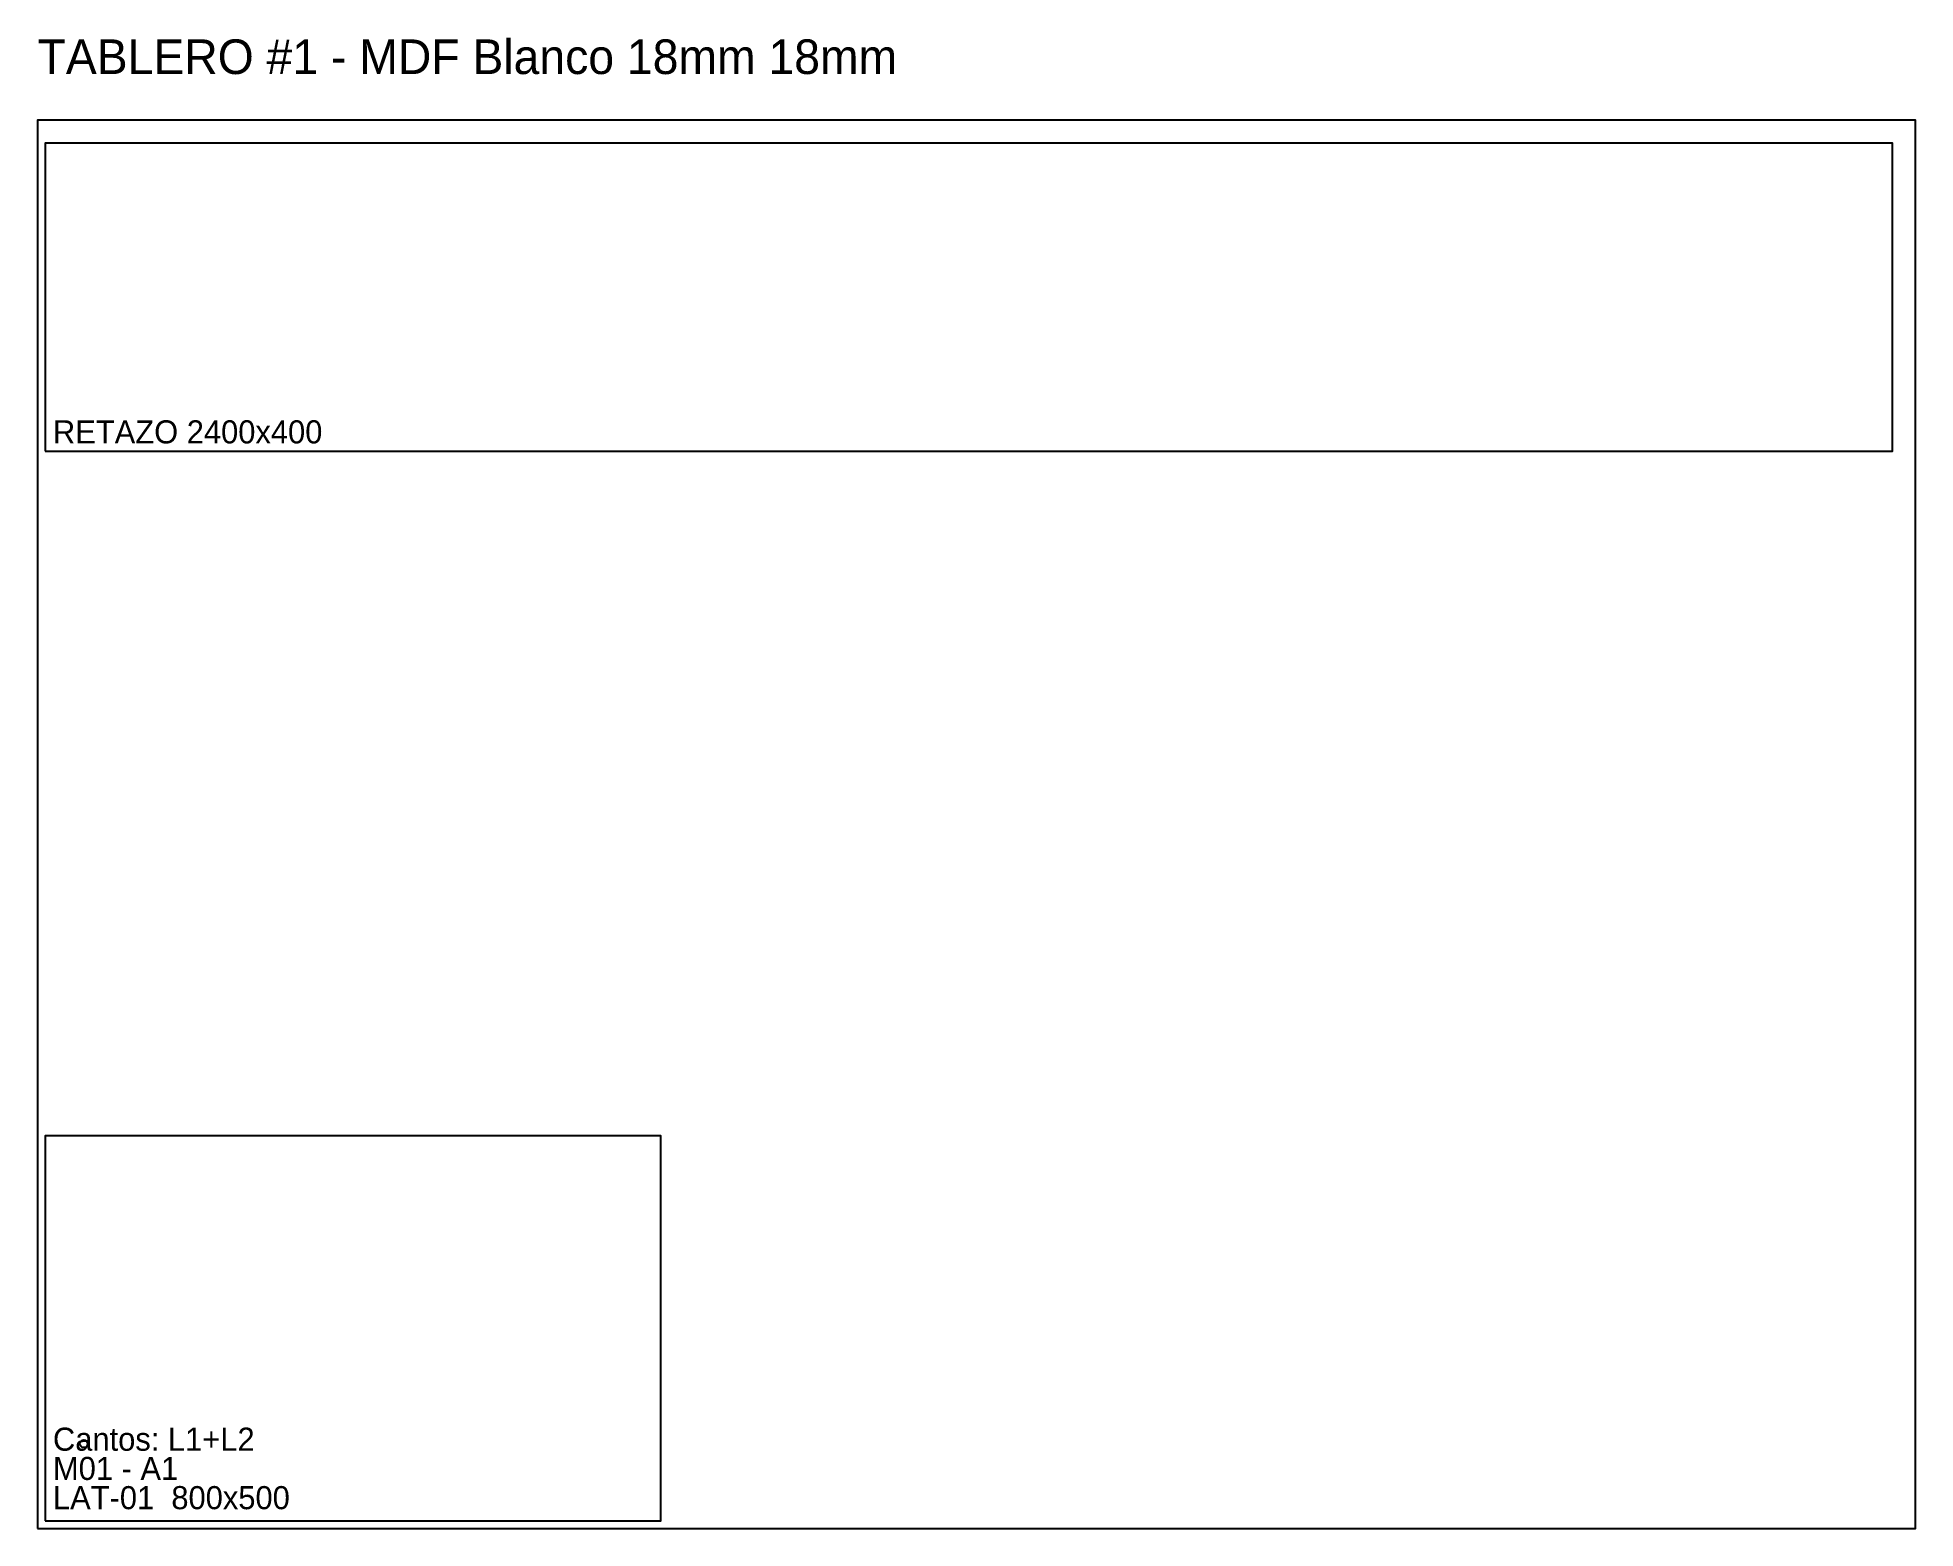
# Model space of a CAD drawing. Extents: x 0 to 2440, y 0 to 1937.
import ezdxf

# ---------------------------------------------------------------- set-up
doc = ezdxf.new("R2010")
doc.units = 0
for name, color, linetype in [('ETIQUETA', 3, 'CONTINUOUS'), ('PERF_F10', 4, 'CONTINUOUS'), ('PIEZA', 1, 'CONTINUOUS'), ('RETAZO', 8, 'CONTINUOUS'), ('TABLERO', 7, 'CONTINUOUS')]:
    doc.layers.add(name, color=color, linetype=linetype)

msp = doc.modelspace()

# ---------------------------------------------------------------- linework, layer by layer
at = {"layer": 'PERF_F10'}
msp.add_circle((60, 110), 5, dxfattribs=at)
at = {"layer": 'PIEZA'}
msp.add_lwpolyline([(10, 10), (810, 10), (810, 510), (10, 510)], close=True, dxfattribs=at)
at = {"layer": 'RETAZO'}
msp.add_lwpolyline([(10, 1400), (2410, 1400), (2410, 1800), (10, 1800)], close=True, dxfattribs=at)
at = {"layer": 'TABLERO'}
msp.add_lwpolyline([(0, 0), (2440, 0), (2440, 1830), (0, 1830)], close=True, dxfattribs=at)

# ---------------------------------------------------------------- texts
at = {"layer": 'ETIQUETA'}
for s, height, p in [('TABLERO #1 - MDF Blanco 18mm 18mm', 45, (0, 1890)), ('RETAZO 2400x400', 30, (20, 1410)), ('Cantos: L1+L2', 30, (20, 101)), ('M01 - A1', 30, (20, 63)), ('LAT-01  800x500', 30, (20, 25))]:
    msp.add_text(s, height=height, dxfattribs=at).set_placement(p)

doc.saveas('drawing.dxf')
